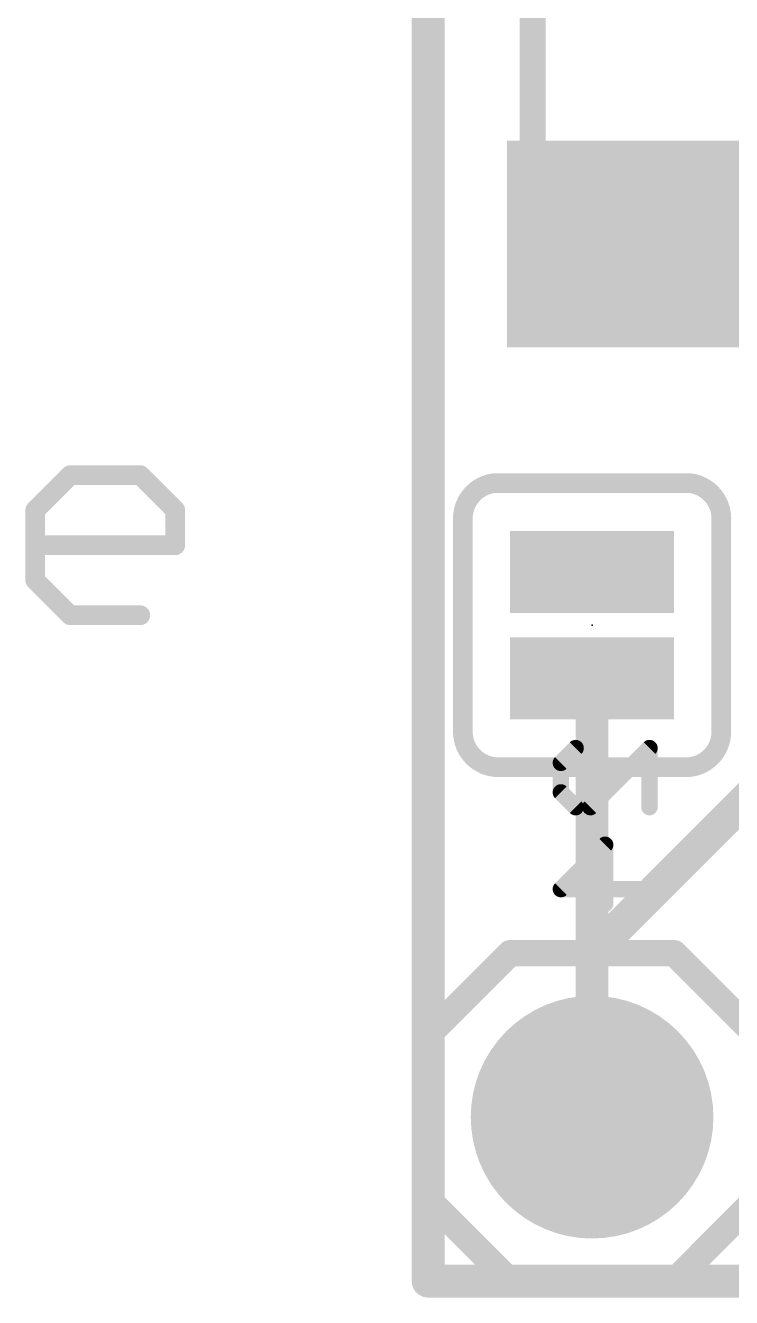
# Model space of a CAD drawing. Extents: x -109 to 32, y -1 to 19.
# Drawn here: x -3.12 to 2.35, y -0.13 to 9.72 of the extents above; entities that cross this region are included whole.
import ezdxf

# ---------------------------------------------------------------- set-up
doc = ezdxf.new("R2010")
doc.units = 0
for name, color, linetype in [('1', 12, 'CONTINUOUS'), ('16', 132, 'CONTINUOUS'), ('17', 110, 'CONTINUOUS'), ('20', 53, 'CONTINUOUS'), ('21', 53, 'CONTINUOUS'), ('22', 53, 'CONTINUOUS'), ('23', 53, 'CONTINUOUS'), ('51', 53, 'CONTINUOUS')]:
    doc.layers.add(name, color=color, linetype=linetype)

# ---------------------------------------------------------------- blocks, each defined once
blk = doc.blocks.new('RECT')
blk.add_solid([(-0.5, -0.5), (0.5, -0.5), (-0.5, 0.5), (0.5, 0.5)])
blk = doc.blocks.new('ROUNDP')
at = {"const_width": 0.5}
blk.add_lwpolyline([(0, -0.25, 1), (0, 0.25, 1), (0, -0.25)], format="xyb", dxfattribs=at)

msp = doc.modelspace()

# ---------------------------------------------------------------- linework, layer by layer
at = {"layer": '1', "const_width": 0.254}
for points in [[(0, 0), (0, 19.05)], [(1.27, 1.27), (1.27, 4.6681)], [(22.86, 0), (0, 0)]]:
    msp.add_lwpolyline(points, dxfattribs=at)
at = {"layer": '1', "const_width": 0.127}
for points in [[(1.3335, 4.6681, 1), (1.2065, 4.6681)], [(1.2065, 1.27, 1), (1.3335, 1.27)], [(0, 0.0635, 1), (0, -0.0635)], [(-0.0635, 0, 1), (0.0635, 0)]]:
    msp.add_lwpolyline(points, format="xyb", dxfattribs=at)
at = {"layer": '16', "const_width": 0.254}
for points in [[(0, 0), (0, 19.05)], [(1.27, 2.54), (7.62, 8.89)], [(1.27, 1.27), (1.27, 2.54)], [(22.86, 0), (0, 0)]]:
    msp.add_lwpolyline(points, dxfattribs=at)
at = {"layer": '16', "const_width": 0.127}
for points in [[(1.3335, 2.54, 1), (1.2065, 2.54)], [(1.2251, 2.5849, 1), (1.3149, 2.4951)], [(1.2065, 1.27, 1), (1.3335, 1.27)], [(0, 0.0635, 1), (0, -0.0635)], [(-0.0635, 0, 1), (0.0635, 0)]]:
    msp.add_lwpolyline(points, format="xyb", dxfattribs=at)
at = {"layer": '20', "const_width": 0.254}
for points in [[(0, 19.05), (0, 0)], [(0, 0), (31.75, 0)]]:
    msp.add_lwpolyline(points, dxfattribs=at)
at = {"layer": '20', "const_width": 0.127}
for points in [[(0, 0.0635, 1), (0, -0.0635)], [(-0.0635, 0, 1), (0.0635, 0)]]:
    msp.add_lwpolyline(points, format="xyb", dxfattribs=at)
at = {"layer": '21'}
for points, const_width in [([(0.52, 6.18, 0.4148), (0.27, 5.88)], 0.1524), ([(0.52, 6.2181, 1), (0.52, 6.1419)], 0.0762), ([(0.5234, 6.1421, 1), (0.5166, 6.2179)], 0.0762), ([(2.27, 5.88, 0.4142), (2.02, 6.18)], 0.1524), ([(2.0234, 6.2179, 1), (2.0166, 6.1421)], 0.0762), ([(2.02, 6.1419, 1), (2.02, 6.2181)], 0.0762), ([(0.3081, 5.88, 1), (0.2319, 5.88)], 0.0762), ([(0.2321, 5.8765, 1), (0.3079, 5.8835)], 0.0762), ([(2.3081, 5.88, 1), (2.2319, 5.88)], 0.0762), ([(2.2321, 5.8834, 1), (2.3079, 5.8766)], 0.0762), ([(0.27, 4.28, 0.4142), (0.52, 3.98)], 0.1524), ([(0.3079, 4.2766, 1), (0.2321, 4.2834)], 0.0762), ([(2.02, 3.98, 0.4142), (2.27, 4.28)], 0.1524), ([(2.3079, 4.2834, 1), (2.2321, 4.2766)], 0.0762), ([(0.2319, 4.28, 1), (0.3081, 4.28)], 0.0762), ([(2.2319, 4.28, 1), (2.3081, 4.28)], 0.0762), ([(0.52, 4.0181, 1), (0.52, 3.9419)], 0.0762), ([(0.5166, 3.9421, 1), (0.5234, 4.0179)], 0.0762), ([(2.0166, 4.0179, 1), (2.0234, 3.9421)], 0.0762), ([(2.02, 3.9419, 1), (2.02, 4.0181)], 0.0762), ([(0.635, 2.5908, 1), (0.635, 2.4892)], 0.1016), ([(0.6709, 2.5041, 1), (0.5991, 2.5759)], 0.1016), ([(1.9409, 2.5759, 1), (1.8691, 2.5041)], 0.1016), ([(1.905, 2.4892, 1), (1.905, 2.5908)], 0.1016), ([(0.0508, 1.905, 1), (-0.0508, 1.905)], 0.1016), ([(-0.0359, 1.9409, 1), (0.0359, 1.8691)], 0.1016), ([(0.0359, 0.6709, 1), (-0.0359, 0.5991)], 0.1016), ([(-0.0508, 0.635, 1), (0.0508, 0.635)], 0.1016), ([(0.635, 0.0508, 1), (0.635, -0.0508)], 0.1016), ([(1.905, -0.0508, 1), (1.905, 0.0508)], 0.1016), ([(0.5991, -0.0359, 1), (0.6709, 0.0359)], 0.1016), ([(1.8691, 0.0359, 1), (1.9409, -0.0359)], 0.1016)]:
    msp.add_lwpolyline(points, format="xyb", dxfattribs=dict(at, const_width=const_width))
for points, const_width in [([(0.52, 6.18), (2.02, 6.18)], 0.1524), ([(0.27, 4.28), (0.27, 5.88)], 0.1524), ([(2.27, 5.88), (2.27, 4.28)], 0.1524), ([(0.52, 3.98), (2.02, 3.98)], 0.1524), ([(0, 1.905), (0.635, 2.54)], 0.2032), ([(0.635, 2.54), (1.905, 2.54)], 0.2032), ([(1.905, 2.54), (2.54, 1.905)], 0.2032), ([(0, 0.635), (0, 1.905)], 0.2032), ([(0.635, 0), (0, 0.635)], 0.2032), ([(2.54, 0.635), (1.905, 0)], 0.2032), ([(1.905, 0), (0.635, 0)], 0.2032)]:
    msp.add_lwpolyline(points, dxfattribs=dict(at, const_width=const_width))
at = {"layer": '22', "const_width": 0.127}
for points in [[(1.0281, 4.0131), (1.1425, 4.1275)], [(1.7145, 4.1275), (1.2569, 3.6699)], [(1.7145, 3.6699), (1.7145, 4.1275)], [(1.0281, 3.7843), (1.0281, 4.0131)], [(1.1425, 3.6699), (1.0281, 3.7843)], [(1.2569, 3.6699), (1.1425, 3.6699)], [(1.0281, 3.0359), (1.3713, 3.3791)], [(1.3713, 3.3791), (1.3713, 2.9215)], [(1.7145, 3.0359), (1.0281, 3.0359)]]:
    msp.add_lwpolyline(points, dxfattribs=at)
at = {"layer": '22', "const_width": 0.0635}
for points in [[(1.165, 4.105, 1), (1.1201, 4.15)], [(1.7463, 4.1275, 1), (1.6828, 4.1275)], [(1.737, 4.105, 1), (1.692, 4.15)], [(1.0599, 4.0131, 1), (0.9964, 4.0131)], [(1.0057, 4.0356, 1), (1.0506, 3.9907)], [(1.0506, 3.8068, 1), (1.0057, 3.7619)], [(0.9964, 3.7843, 1), (1.0599, 3.7843)], [(1.1425, 3.7017, 1), (1.1425, 3.6382)], [(1.1201, 3.6475, 1), (1.165, 3.6924)], [(1.2345, 3.6924, 1), (1.2794, 3.6475)], [(1.2569, 3.6382, 1), (1.2569, 3.7017)], [(1.6828, 3.6699, 1), (1.7463, 3.6699)], [(1.4031, 3.3791, 1), (1.3396, 3.3791)], [(1.3938, 3.3566, 1), (1.3489, 3.4015)], [(1.0281, 3.0676, 1), (1.0281, 3.0041)], [(1.0057, 3.0583, 1), (1.0506, 3.0134)], [(1.7145, 3.0041, 1), (1.7145, 3.0676)], [(1.3396, 2.9215, 1), (1.4031, 2.9215)]]:
    msp.add_lwpolyline(points, format="xyb", dxfattribs=at)
at = {"layer": '23'}
msp.add_point((1.27, 5.08), dxfattribs=at)
at = {"layer": '51'}
for points, const_width in [([(0.81, 7.43), (0.81, 15.43)], 0.2032), ([(8.31, 7.43), (0.81, 7.43)], 0.2032), ([(-3.0428, 5.9697), (-2.7717, 6.2409)], 0.1524), ([(-2.7717, 6.2409), (-2.2293, 6.2409)], 0.1524), ([(-2.2293, 6.2409), (-1.9582, 5.9697)], 0.1524), ([(-3.0428, 5.4274), (-3.0428, 5.9697)], 0.1524), ([(-1.9582, 5.9697), (-1.9582, 5.6985)], 0.1524), ([(-1.9582, 5.6985), (-3.0428, 5.6985)], 0.1524), ([(-2.7717, 5.1562), (-3.0428, 5.4274)], 0.1524), ([(-2.2293, 5.1562), (-2.7717, 5.1562)], 0.1524)]:
    msp.add_lwpolyline(points, dxfattribs=dict(at, const_width=const_width))
for points, const_width in [([(0.81, 7.4808, 1), (0.81, 7.3792)], 0.1016), ([(0.7592, 7.43, 1), (0.8608, 7.43)], 0.1016), ([(-2.7717, 6.279, 1), (-2.7717, 6.2028)], 0.0762), ([(-2.7447, 6.2139, 1), (-2.7986, 6.2678)], 0.0762), ([(-2.2024, 6.2678, 1), (-2.2563, 6.2139)], 0.0762), ([(-2.2293, 6.2028, 1), (-2.2293, 6.279)], 0.0762), ([(-3.0047, 5.9697, 1), (-3.0809, 5.9697)], 0.0762), ([(-3.0698, 5.9966, 1), (-3.0159, 5.9428)], 0.0762), ([(-1.9201, 5.9697, 1), (-1.9963, 5.9697)], 0.0762), ([(-1.9851, 5.9428, 1), (-1.9312, 5.9966)], 0.0762), ([(-3.0428, 5.7366, 1), (-3.0428, 5.6604)], 0.0762), ([(-1.9963, 5.6985, 1), (-1.9201, 5.6985)], 0.0762), ([(-1.9582, 5.6604, 1), (-1.9582, 5.7366)], 0.0762), ([(-3.0159, 5.4543, 1), (-3.0698, 5.4004)], 0.0762), ([(-3.0809, 5.4274, 1), (-3.0047, 5.4274)], 0.0762), ([(-2.7717, 5.1943, 1), (-2.7717, 5.1181)], 0.0762), ([(-2.7986, 5.1293, 1), (-2.7447, 5.1831)], 0.0762), ([(-2.2293, 5.1181, 1), (-2.2293, 5.1943)], 0.0762)]:
    msp.add_lwpolyline(points, format="xyb", dxfattribs=dict(at, const_width=const_width))

# ---------------------------------------------------------------- block references
at = {"layer": '1'}
for p, xscale, yscale, rotation in [((2.31, 8.03), 3.4, 1.6, 180), ((1.27, 5.4919), 0.635, 1.27, 270), ((1.27, 4.6681), 0.635, 1.27, 270)]:
    msp.add_blockref('RECT', p, dxfattribs=dict(at, xscale=xscale, yscale=yscale, rotation=rotation))
at = {"layer": '17', "xscale": 1.8796, "yscale": 1.8796, "rotation": 270}
msp.add_blockref('ROUNDP', (1.27, 1.27), dxfattribs=at)
msp.add_blockref('ROUNDP', (1.27, 1.27), dxfattribs=at)
at = {"layer": '51', "xscale": 0.508, "yscale": 0.508, "rotation": 180}
msp.add_blockref('RECT', (1.27, 1.27), dxfattribs=at)

doc.saveas('drawing.dxf')
